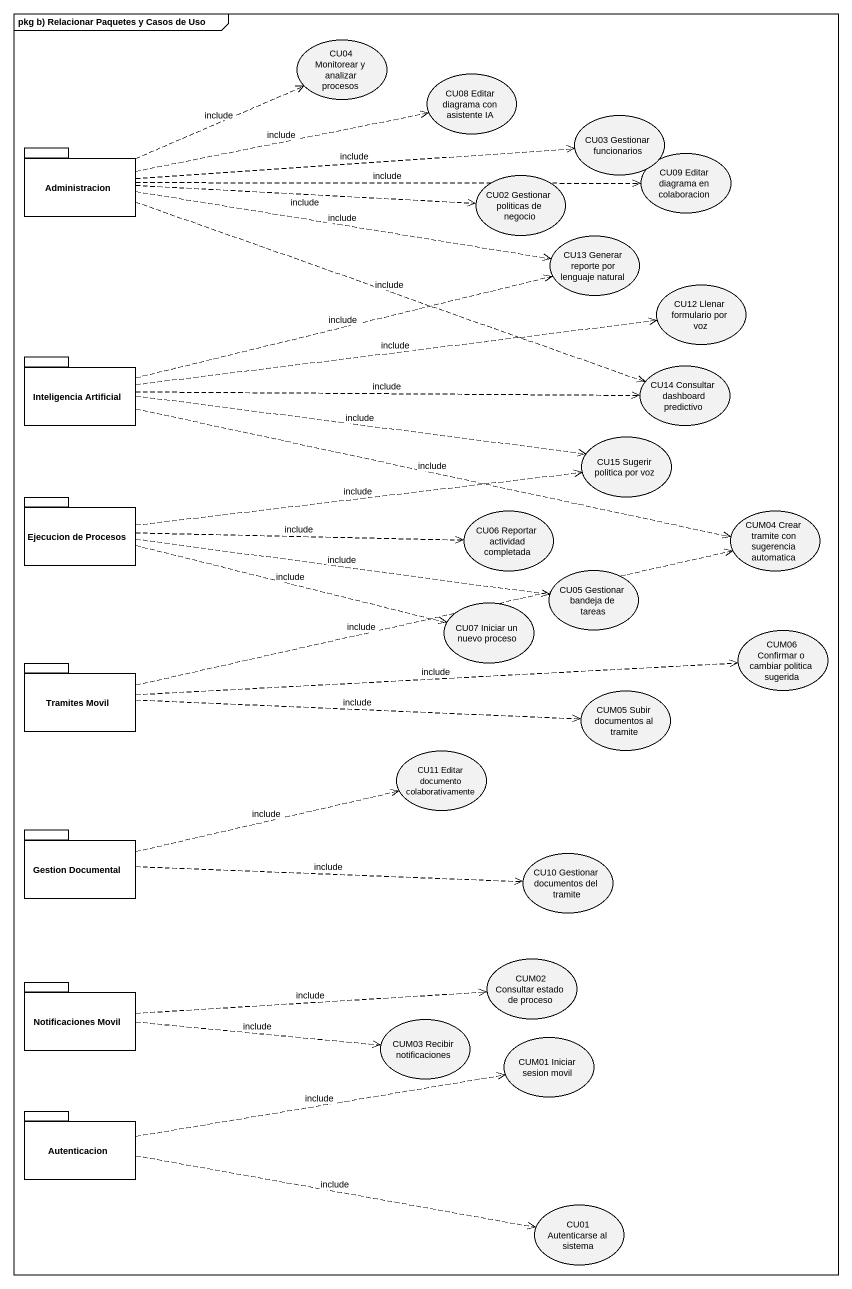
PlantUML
@startuml
mainframe pkg b) Relacionar Paquetes y Casos de Uso
usecase "CU04 Monitorear y analizar procesos" as CU04_Monitorear_y_analizar
usecase "CU08 Editar diagrama con asistente IA" as CU08_Editar_diagrama_con
usecase "CU03 Gestionar funcionarios" as CU03_Gestionar_funcionarios
package Administracion {
}
usecase "CU02 Gestionar politicas de negocio" as CU02_Gestionar_politicas_de
usecase "CU09 Editar diagrama en colaboracion" as CU09_Editar_diagrama_en
usecase "CU13 Generar reporte por lenguaje natural" as CU13_Generar_reporte_por
usecase "CU12 Llenar formulario por voz" as CU12_Llenar_formulario_por
package "Inteligencia Artificial" as Inteligencia_Artificial {
}
usecase "CU14 Consultar dashboard predictivo" as CU14_Consultar_dashboard
usecase "CU15 Sugerir politica por voz" as CU15_Sugerir_politica_por
package "Ejecucion de Procesos" as Ejecucion_de_Procesos {
}
usecase "CU06 Reportar actividad completada" as CU06_Reportar_actividad
usecase "CUM04 Crear tramite con sugerencia automatica" as CUM04_Crear_tramite_con
usecase "CU07 Iniciar un nuevo proceso" as CU07_Iniciar_un_nuevo
usecase "CU05 Gestionar bandeja de tareas" as CU05_Gestionar_bandeja_de
usecase "CUM06 Confirmar o cambiar politica sugerida" as CUM06_Confirmar_o_cambiar
package "Tramites Movil" as Tramites_Movil {
}
usecase "CUM05 Subir documentos al tramite" as CUM05_Subir_documentos_al
usecase "CU11 Editar documento colaborativamente" as CU11_Editar_documento
package "Gestion Documental" as Gestion_Documental {
}
usecase "CU10 Gestionar documentos del tramite" as CU10_Gestionar_documentos
package "Notificaciones Movil" as Notificaciones_Movil {
}
usecase "CUM02 Consultar estado de proceso" as CUM02_Consultar_estado_de
usecase "CUM03 Recibir notificaciones" as CUM03_Recibir_notificaciones
usecase "CUM01 Iniciar sesion movil" as CUM01_Iniciar_sesion_movil
package Autenticacion {
}
usecase "CU01 Autenticarse al sistema" as CU01_Autenticarse_al_sistema
Administracion .right.> CU04_Monitorear_y_analizar : include
Administracion .right.> CU08_Editar_diagrama_con : include
Administracion .right.> CU03_Gestionar_funcionarios : include
Administracion .right.> CU02_Gestionar_politicas_de : include
Administracion .right.> CU09_Editar_diagrama_en : include
Administracion .right.> CU13_Generar_reporte_por : include
Administracion .right.> CU14_Consultar_dashboard : include
Inteligencia_Artificial .right.> CU13_Generar_reporte_por : include
Inteligencia_Artificial .right.> CU12_Llenar_formulario_por : include
Inteligencia_Artificial .right.> CU14_Consultar_dashboard : include
Inteligencia_Artificial .right.> CU15_Sugerir_politica_por : include
Inteligencia_Artificial .right.> CUM04_Crear_tramite_con : include
Ejecucion_de_Procesos .right.> CU15_Sugerir_politica_por : include
Ejecucion_de_Procesos .right.> CU06_Reportar_actividad : include
Ejecucion_de_Procesos .right.> CU07_Iniciar_un_nuevo : include
Ejecucion_de_Procesos .right.> CU05_Gestionar_bandeja_de : include
Tramites_Movil .right.> CUM04_Crear_tramite_con : include
Tramites_Movil .right.> CUM06_Confirmar_o_cambiar : include
Tramites_Movil .right.> CUM05_Subir_documentos_al : include
Gestion_Documental .right.> CU11_Editar_documento : include
Gestion_Documental .right.> CU10_Gestionar_documentos : include
Notificaciones_Movil .right.> CUM02_Consultar_estado_de : include
Notificaciones_Movil .right.> CUM03_Recibir_notificaciones : include
Autenticacion .right.> CUM01_Iniciar_sesion_movil : include
Autenticacion .right.> CU01_Autenticarse_al_sistema : include
@enduml
